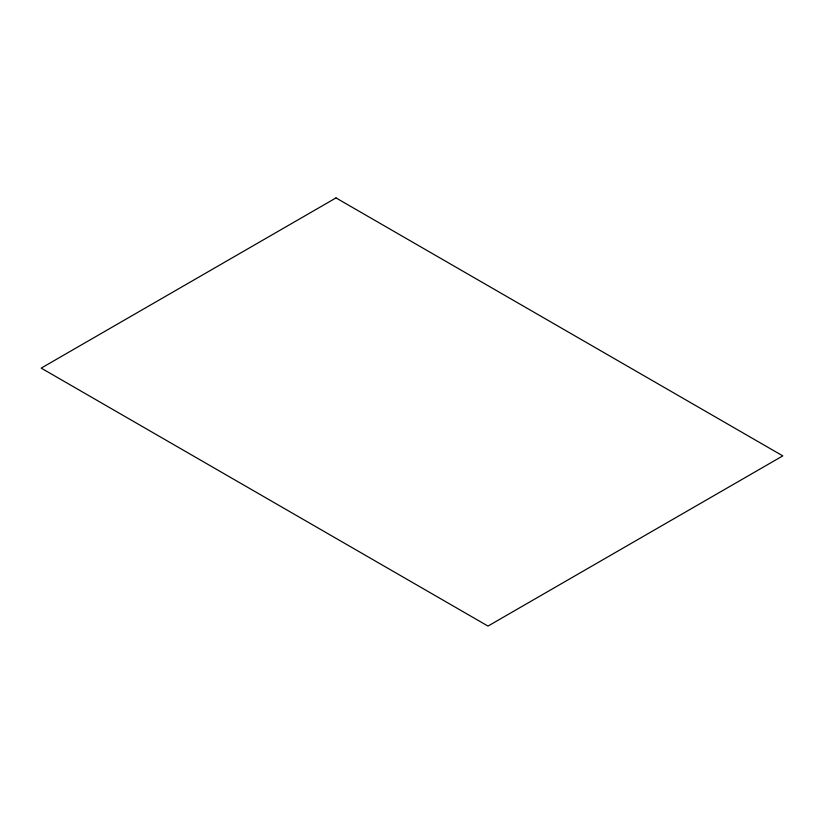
<?xml version="1.0" encoding="UTF-8"?>
<svg xmlns="http://www.w3.org/2000/svg" width="824" height="824" viewBox="0 0 824 824"><rect width="100%" height="100%" fill="white"/><g stroke="black" fill="none" stroke-linecap="round" stroke-linejoin="round"><path stroke-width="1.24" d="M336.007 197.925L41.2 368.122L487.993 626.075L782.8 455.878L336.007 197.925"/></g></svg>
